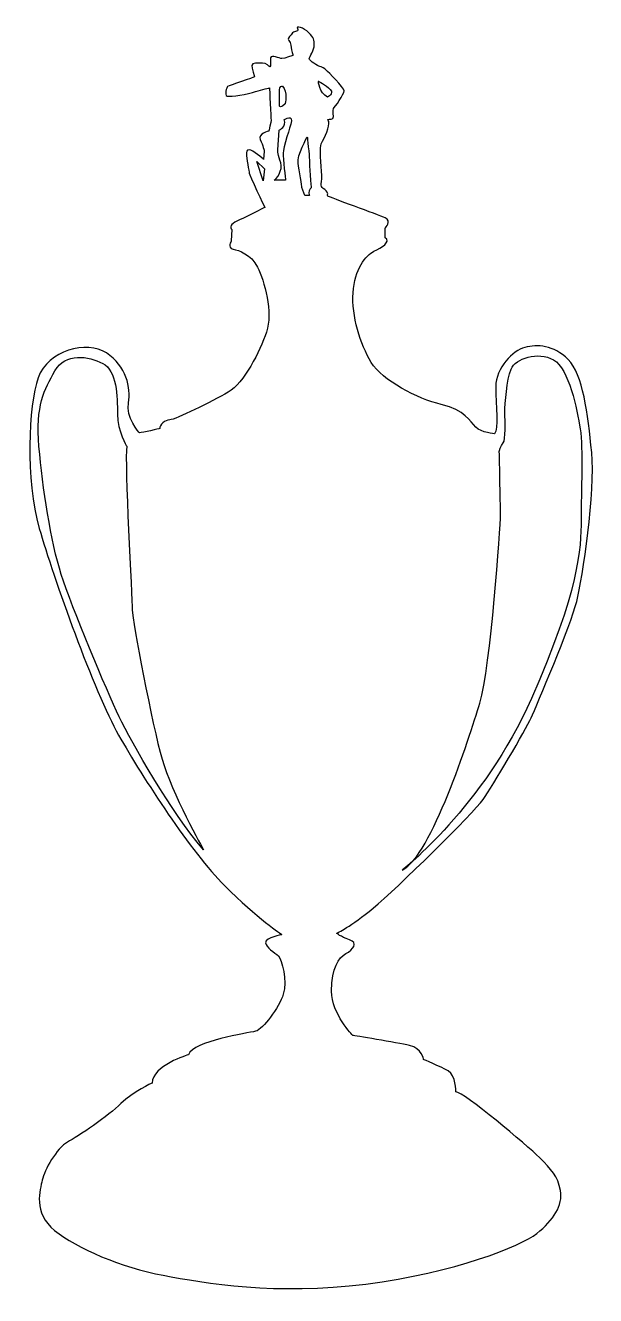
# Model space of a CAD drawing. Header units: centimetres. Extents: x -4.3 to 4.3, y -9.6 to 9.5.
import ezdxf

# ---------------------------------------------------------------- set-up
doc = ezdxf.new("R2010")
doc.units = ezdxf.units.CM
doc.header["$MEASUREMENT"] = 0
doc.layers.add('Camada 1', color=7, linetype='Continuous')

msp = doc.modelspace()

# ---------------------------------------------------------------- linework, layer by layer
at = {"layer": 'Camada 1'}
for points, knots in [([(-2.27837, 3.4503), (-2.27837, 3.5025), (-2.20445, 3.58095), (-2.126, 3.58095), (-2.126, 3.58095), (-2.04755, 3.58095), (-1.49462, 3.8553), (-1.25065, 3.99471), (-1.25065, 3.99471), (-1.00668, 4.13415), (-0.77152, 4.60878), (-0.67134, 4.90056), (-0.67134, 4.90056), (-0.5712, 5.19234), (-0.70481, 5.6759), (-0.80638, 5.87608), (-0.80638, 5.87608), (-0.90795, 6.0765), (-1.08499, 6.1287), (-1.17518, 6.1491), (-1.17518, 6.1491), (-1.26511, 6.16939), (-1.20129, 6.27097), (-1.20129, 6.27097), (-1.20129, 6.27097), (-1.20129, 6.27097), (-1.19534, 6.44231), (-1.19534, 6.44231), (-1.19534, 6.44231), (-1.22738, 6.47435), (-1.20995, 6.52941), (-1.11988, 6.56714), (-1.11988, 6.56714), (-1.02995, 6.60487), (-0.69887, 6.77621), (-0.69887, 6.77621), (-0.69887, 6.77621), (-0.69887, 6.77621), (-0.9312, 7.27553), (-0.9312, 7.29014), (-0.9312, 7.29014), (-0.9312, 7.30461), (-0.97475, 7.53694), (-0.97475, 7.57467), (-0.97475, 7.57467), (-0.97475, 7.6124), (-0.97475, 7.64431), (-0.92834, 7.64431), (-0.92834, 7.64431), (-0.88183, 7.64431), (-0.71641, 7.49919), (-0.71641, 7.49919), (-0.71641, 7.49919), (-0.71641, 7.49919), (-0.70479, 7.62391), (-0.70479, 7.62391), (-0.70479, 7.62391), (-0.70479, 7.62391), (-0.72508, 7.7053), (-0.76424, 7.79679), (-0.76424, 7.79679), (-0.8035, 7.88815), (-0.63787, 7.92305), (-0.63787, 7.92305), (-0.63787, 7.92305), (-0.63787, 7.92305), (-0.6031, 8.06235), (-0.6031, 8.08857), (-0.6031, 8.08857), (-0.6031, 8.11468), (-0.62636, 8.57342), (-0.62636, 8.57342), (-0.62636, 8.57342), (-0.62636, 8.57342), (-0.73375, 8.55302), (-0.83829, 8.51825), (-0.83829, 8.51825), (-0.94283, 8.48348), (-1.21291, 8.43401), (-1.26226, 8.45144), (-1.26226, 8.45144), (-1.31161, 8.46887), (-1.26795, 8.58209), (-1.25631, 8.59371), (-1.25631, 8.59371), (-1.2448, 8.60535), (-0.84991, 8.73897), (-0.84991, 8.73897), (-0.84991, 8.73897), (-0.84991, 8.73897), (-0.89346, 8.87542), (-0.89346, 8.91304), (-0.89346, 8.91304), (-0.89346, 8.9509), (-0.80054, 8.94791), (-0.73373, 8.94791), (-0.73373, 8.94791), (-0.66703, 8.94791), (-0.63784, 8.89274), (-0.62054, 8.89274), (-0.62054, 8.89274), (-0.6031, 8.89274), (-0.62054, 8.97119), (-0.60892, 9.02635), (-0.60892, 9.02635), (-0.5973, 9.08151), (-0.47827, 9.01471), (-0.44054, 9.01471), (-0.44054, 9.01471), (-0.40268, 9.01471), (-0.26933, 9.06408), (-0.26933, 9.06408), (-0.26933, 9.06408), (-0.26933, 9.06408), (-0.29828, 9.1425), (-0.29828, 9.18312), (-0.29828, 9.18312), (-0.29828, 9.22381), (-0.33458, 9.29501), (-0.34466, 9.30509), (-0.34466, 9.30509), (-0.35474, 9.3153), (-0.30846, 9.37036), (-0.27785, 9.40098), (-0.27785, 9.40098), (-0.24748, 9.43149), (-0.17342, 9.42127), (-0.20522, 9.46779), (-0.20522, 9.46779), (-0.23726, 9.5142), (-0.1124, 9.48226), (-0.03398, 9.40384), (-0.03398, 9.40384), (0.04447, 9.32539), (0.0473, 9.29348), (0.0473, 9.22099), (0.0473, 9.22099), (0.0473, 9.14836), (-0.02819, 9.038), (-0.02819, 9.01192), (-0.02819, 9.01192), (-0.02819, 8.9857), (0.10826, 8.89574), (0.13151, 8.89574), (0.13151, 8.89574), (0.15479, 8.89574), (0.20401, 8.8638), (0.22716, 8.84057), (0.22716, 8.84057), (0.25055, 8.81731), (0.49722, 8.57929), (0.49722, 8.52992), (0.49722, 8.52992), (0.49722, 8.48055), (0.35363, 8.27872), (0.33765, 8.26282), (0.33765, 8.26282), (0.32164, 8.24681), (0.34773, 8.13656), (0.32601, 8.11473), (0.32601, 8.11473), (0.30431, 8.0929), (0.22587, 8.11616), (0.25637, 8.08565), (0.25637, 8.08565), (0.28672, 8.05514), (0.23597, 7.87658), (0.1721, 7.775), (0.1721, 7.775), (0.10823, 7.67342), (0.16048, 7.4208), (0.16048, 7.25824), (0.16048, 7.25824), (0.16048, 7.09555), (0.12561, 7.09851), (0.20414, 7.04335), (0.20414, 7.04335), (0.28246, 6.98818), (0.23023, 6.96789), (0.25055, 6.9476), (0.25055, 6.9476), (0.27084, 6.9272), (1.01411, 6.6659), (1.11568, 6.61938), (1.11568, 6.61938), (1.21725, 6.57297), (1.11568, 6.46558), (1.11568, 6.46558), (1.11568, 6.46558), (1.11568, 6.46558), (1.11568, 6.32035), (1.11568, 6.32035), (1.11568, 6.32035), (1.20278, 6.25936), (1.06205, 6.16798), (0.94444, 6.11567), (0.94444, 6.11567), (0.82686, 6.06334), (0.65266, 5.84119), (0.6308, 5.49281), (0.6308, 5.49281), (0.60897, 5.14443), (0.73973, 4.71761), (0.90515, 4.44326), (0.90515, 4.44326), (1.0707, 4.16891), (1.60193, 3.89896), (1.95909, 3.81188), (1.95909, 3.81188), (2.31625, 3.72467), (2.39031, 3.55912), (2.47741, 3.47202), (2.47741, 3.47202), (2.56451, 3.38505), (2.76051, 3.37188), (2.76051, 3.37188), (2.76051, 3.37188), (2.82793, 3.4394), (2.77784, 3.79005), (2.77784, 4.07744), (2.77784, 4.07744), (2.77784, 4.36496), (3.03486, 4.62185), (3.21784, 4.66979), (3.21784, 4.66979), (3.4008, 4.71763), (3.64763, 4.70895), (3.86808, 4.48837), (3.86808, 4.48837), (4.0888, 4.26765), (4.16425, 3.67533), (4.22241, 3.08888), (4.22241, 3.08888), (4.28057, 2.50235), (4.08297, 1.20158), (3.99601, 0.84738), (3.99601, 0.84738), (3.90878, 0.49318), (3.38916, -0.7321), (3.31063, -0.90345), (3.31063, -0.90345), (3.23231, -1.07469), (2.72704, -1.93699), (2.58776, -2.13157), (2.58776, -2.13157), (2.44843, -2.32609), (1.27823, -3.48457), (0.93575, -3.76331), (0.93575, -3.76331), (0.59306, -4.042), (0.38695, -4.1436), (0.38695, -4.1436), (0.38695, -4.1436), (0.38695, -4.1436), (0.43619, -4.19294), (0.57549, -4.23946), (0.57549, -4.23946), (0.71503, -4.28597), (0.63365, -4.39051), (0.52339, -4.44853), (0.52339, -4.44853), (0.41293, -4.50655), (0.3085, -4.66345), (0.3085, -5.0118), (0.3085, -5.0118), (0.3085, -5.3602), (0.62793, -5.6795), (0.62793, -5.6795), (0.62793, -5.6795), (0.62793, -5.6795), (1.29574, -5.78988), (1.48158, -5.83055), (1.48158, -5.83055), (1.6674, -5.87127), (1.69065, -6.03962), (1.69065, -6.03962), (1.69065, -6.03962), (1.69065, -6.03962), (1.946, -6.14985), (2.06231, -6.21382), (2.06231, -6.21382), (2.17836, -6.27764), (2.17836, -6.52735), (2.17836, -6.52735), (2.17836, -6.52735), (2.29454, -6.52735), (3.25556, -7.33742), (3.43558, -7.51742), (3.43558, -7.51742), (3.6156, -7.69747), (3.71136, -7.79333), (3.75205, -8.01394), (3.75205, -8.01394), (3.79261, -8.23476), (3.64738, -8.46114), (3.39783, -8.65849), (3.39783, -8.65849), (3.14806, -8.85595), (2.16389, -9.24502), (0.82243, -9.41922), (0.82243, -9.41922), (-0.51903, -9.59342), (-1.60335, -9.40176), (-2.22631, -9.28857), (-2.22631, -9.28857), (-2.84906, -9.17535), (-3.52848, -8.87918), (-3.85932, -8.61346), (-3.85932, -8.61346), (-4.19037, -8.34779), (-4.07718, -7.99944), (-4.0467, -7.85572), (-4.0467, -7.85572), (-4.01619, -7.712), (-3.82456, -7.36788), (-3.66782, -7.2852), (-3.66782, -7.2852), (-3.51095, -7.20246), (-3.04285, -6.88671), (-2.86211, -6.70587), (-2.86211, -6.70587), (-2.68127, -6.52516), (-2.39173, -6.39668), (-2.39173, -6.39668), (-2.39173, -6.39668), (-2.39173, -6.13535), (-1.84732, -5.96983), (-1.84732, -5.96983), (-1.84732, -5.96983), (-1.77329, -5.76086), (-0.95012, -5.64767), (-0.83693, -5.61719), (-0.83693, -5.61719), (-0.72371, -5.58655), (-0.48416, -5.26439), (-0.41876, -5.05971), (-0.41876, -5.05971), (-0.35351, -4.85503), (-0.43847, -4.53917), (-0.49292, -4.4848), (-0.49292, -4.4848), (-0.54727, -4.43032), (-0.68443, -4.35857), (-0.68443, -4.2844), (-0.68443, -4.2844), (-0.68443, -4.21034), (-0.44059, -4.16251), (-0.44059, -4.16251), (-0.44059, -4.16251), (-0.44059, -4.16251), (-0.80643, -3.92293), (-1.30289, -3.42649), (-1.30289, -3.42649), (-1.79934, -2.9301), (-2.53099, -1.80636), (-2.89683, -1.16179), (-2.89683, -1.16179), (-3.26264, -0.51721), (-3.88111, 1.21605), (-4.09018, 1.9477), (-4.09018, 1.9477), (-4.29925, 2.67948), (-4.2556, 3.79441), (-4.10764, 4.21245), (-4.10764, 4.21245), (-3.95955, 4.63049), (-3.37599, 4.77858), (-3.07968, 4.58705), (-3.07968, 4.58705), (-2.78374, 4.39531), (-2.70519, 4.05569), (-2.74887, 3.83783), (-2.74887, 3.83783), (-2.79229, 3.6201), (-2.58335, 3.38502), (-2.58335, 3.38502), (-2.58335, 3.38502), (-2.53977, 3.38505), (-2.27837, 3.4503), (-2.27837, 3.4503)], [0, 0, 0, 0, 0.01041667, 0.01041667, 0.01041667, 0.01041667, 0.02083333, 0.02083333, 0.02083333, 0.02083333, 0.03125, 0.03125, 0.03125, 0.03125, 0.04166667, 0.04166667, 0.04166667, 0.04166667, 0.05208333, 0.05208333, 0.05208333, 0.05208333, 0.0625, 0.0625, 0.0625, 0.0625, 0.07291667, 0.07291667, 0.07291667, 0.07291667, 0.08333333, 0.08333333, 0.08333333, 0.08333333, 0.09375, 0.09375, 0.09375, 0.09375, 0.10416667, 0.10416667, 0.10416667, 0.10416667, 0.11458333, 0.11458333, 0.11458333, 0.11458333, 0.125, 0.125, 0.125, 0.125, 0.13541667, 0.13541667, 0.13541667, 0.13541667, 0.14583333, 0.14583333, 0.14583333, 0.14583333, 0.15625, 0.15625, 0.15625, 0.15625, 0.16666667, 0.16666667, 0.16666667, 0.16666667, 0.17708333, 0.17708333, 0.17708333, 0.17708333, 0.1875, 0.1875, 0.1875, 0.1875, 0.19791667, 0.19791667, 0.19791667, 0.19791667, 0.20833333, 0.20833333, 0.20833333, 0.20833333, 0.21875, 0.21875, 0.21875, 0.21875, 0.22916667, 0.22916667, 0.22916667, 0.22916667, 0.23958333, 0.23958333, 0.23958333, 0.23958333, 0.25, 0.25, 0.25, 0.25, 0.26041667, 0.26041667, 0.26041667, 0.26041667, 0.27083333, 0.27083333, 0.27083333, 0.27083333, 0.28125, 0.28125, 0.28125, 0.28125, 0.29166667, 0.29166667, 0.29166667, 0.29166667, 0.30208333, 0.30208333, 0.30208333, 0.30208333, 0.3125, 0.3125, 0.3125, 0.3125, 0.32291667, 0.32291667, 0.32291667, 0.32291667, 0.33333333, 0.33333333, 0.33333333, 0.33333333, 0.34375, 0.34375, 0.34375, 0.34375, 0.35416667, 0.35416667, 0.35416667, 0.35416667, 0.36458333, 0.36458333, 0.36458333, 0.36458333, 0.375, 0.375, 0.375, 0.375, 0.38541667, 0.38541667, 0.38541667, 0.38541667, 0.39583333, 0.39583333, 0.39583333, 0.39583333, 0.40625, 0.40625, 0.40625, 0.40625, 0.41666667, 0.41666667, 0.41666667, 0.41666667, 0.42708333, 0.42708333, 0.42708333, 0.42708333, 0.4375, 0.4375, 0.4375, 0.4375, 0.44791667, 0.44791667, 0.44791667, 0.44791667, 0.45833333, 0.45833333, 0.45833333, 0.45833333, 0.46875, 0.46875, 0.46875, 0.46875, 0.47916667, 0.47916667, 0.47916667, 0.47916667, 0.48958333, 0.48958333, 0.48958333, 0.48958333, 0.5, 0.5, 0.5, 0.5, 0.51041667, 0.51041667, 0.51041667, 0.51041667, 0.52083333, 0.52083333, 0.52083333, 0.52083333, 0.53125, 0.53125, 0.53125, 0.53125, 0.54166667, 0.54166667, 0.54166667, 0.54166667, 0.55208333, 0.55208333, 0.55208333, 0.55208333, 0.5625, 0.5625, 0.5625, 0.5625, 0.57291667, 0.57291667, 0.57291667, 0.57291667, 0.58333333, 0.58333333, 0.58333333, 0.58333333, 0.59375, 0.59375, 0.59375, 0.59375, 0.60416667, 0.60416667, 0.60416667, 0.60416667, 0.61458333, 0.61458333, 0.61458333, 0.61458333, 0.625, 0.625, 0.625, 0.625, 0.63541667, 0.63541667, 0.63541667, 0.63541667, 0.64583333, 0.64583333, 0.64583333, 0.64583333, 0.65625, 0.65625, 0.65625, 0.65625, 0.66666667, 0.66666667, 0.66666667, 0.66666667, 0.67708333, 0.67708333, 0.67708333, 0.67708333, 0.6875, 0.6875, 0.6875, 0.6875, 0.69791667, 0.69791667, 0.69791667, 0.69791667, 0.70833333, 0.70833333, 0.70833333, 0.70833333, 0.71875, 0.71875, 0.71875, 0.71875, 0.72916667, 0.72916667, 0.72916667, 0.72916667, 0.73958333, 0.73958333, 0.73958333, 0.73958333, 0.75, 0.75, 0.75, 0.75, 0.76041667, 0.76041667, 0.76041667, 0.76041667, 0.77083333, 0.77083333, 0.77083333, 0.77083333, 0.78125, 0.78125, 0.78125, 0.78125, 0.79166667, 0.79166667, 0.79166667, 0.79166667, 0.80208333, 0.80208333, 0.80208333, 0.80208333, 0.8125, 0.8125, 0.8125, 0.8125, 0.82291667, 0.82291667, 0.82291667, 0.82291667, 0.83333333, 0.83333333, 0.83333333, 0.83333333, 0.84375, 0.84375, 0.84375, 0.84375, 0.85416667, 0.85416667, 0.85416667, 0.85416667, 0.86458333, 0.86458333, 0.86458333, 0.86458333, 0.875, 0.875, 0.875, 0.875, 0.88541667, 0.88541667, 0.88541667, 0.88541667, 0.89583333, 0.89583333, 0.89583333, 0.89583333, 0.90625, 0.90625, 0.90625, 0.90625, 0.91666667, 0.91666667, 0.91666667, 0.91666667, 0.92708333, 0.92708333, 0.92708333, 0.92708333, 0.9375, 0.9375, 0.9375, 0.9375, 0.94791667, 0.94791667, 0.94791667, 0.94791667, 0.95833333, 0.95833333, 0.95833333, 0.95833333, 0.96875, 0.96875, 0.96875, 0.96875, 0.97916667, 0.97916667, 0.97916667, 0.97916667, 1, 1, 1, 1]), ([(-0.39263, 8.33247), (-0.39263, 8.33247), (-0.34694, 8.51757), (-0.43189, 8.60253), (-0.43189, 8.60253), (-0.43189, 8.60253), (-0.47533, 8.59814), (-0.47533, 8.54594), (-0.47533, 8.54594), (-0.47533, 8.49361), (-0.47533, 8.29771), (-0.47533, 8.29771), (-0.47533, 8.29771), (-0.47533, 8.29771), (-0.45801, 8.2672), (-0.39263, 8.33247)], [0, 0, 0, 0, 0.2, 0.2, 0.2, 0.2, 0.4, 0.4, 0.4, 0.4, 0.6, 0.6, 0.6, 0.6, 1, 1, 1, 1]), ([(0.24756, 8.43701), (0.24756, 8.43701), (0.35421, 8.4827), (0.28669, 8.55023), (0.28669, 8.55023), (0.2193, 8.61775), (0.10823, 8.6766), (0.10823, 8.6766), (0.10823, 8.6766), (0.10823, 8.6766), (0.12132, 8.49799), (0.24756, 8.43701)], [0, 0, 0, 0, 0.25, 0.25, 0.25, 0.25, 0.5, 0.5, 0.5, 0.5, 1, 1, 1, 1]), ([(-0.40567, 8.09728), (-0.36662, 7.98835), (-0.47983, 7.94054), (-0.47983, 7.94054), (-0.47983, 7.94054), (-0.47983, 7.94054), (-0.50153, 7.63997), (-0.50153, 7.63997), (-0.50153, 7.63997), (-0.50153, 7.63997), (-0.50153, 7.55287), (-0.45798, 7.44833), (-0.45798, 7.44833), (-0.41432, 7.3439), (-0.53201, 7.18705), (-0.55387, 7.18705), (-0.55387, 7.18705), (-0.57546, 7.18705), (-0.38395, 7.18705), (-0.38395, 7.18705), (-0.38395, 7.18705), (-0.38395, 7.18705), (-0.42311, 7.52238), (-0.42311, 7.59215), (-0.42311, 7.59215), (-0.42311, 7.66181), (-0.30553, 8.02763), (-0.30553, 8.02763), (-0.30553, 8.02763), (-0.25436, 8.19341), (-0.40567, 8.09728), (-0.40567, 8.09728)], [0, 0, 0, 0, 0.11111111, 0.11111111, 0.11111111, 0.11111111, 0.22222222, 0.22222222, 0.22222222, 0.22222222, 0.33333333, 0.33333333, 0.33333333, 0.33333333, 0.44444444, 0.44444444, 0.44444444, 0.44444444, 0.55555556, 0.55555556, 0.55555556, 0.55555556, 0.66666667, 0.66666667, 0.66666667, 0.66666667, 0.77777778, 0.77777778, 0.77777778, 0.77777778, 1, 1, 1, 1]), ([(-0.05727, 7.84027), (-0.05727, 7.84027), (-0.2184, 7.54859), (-0.19671, 7.44395), (-0.19671, 7.44395), (-0.17488, 7.33952), (-0.13998, 7.07811), (-0.13998, 7.07811), (-0.13998, 7.07811), (-0.13998, 7.07811), (-0.09654, 6.95624), (-0.09654, 6.95624), (-0.09654, 6.95624), (-0.09654, 6.95624), (-0.02676, 6.95624), (-0.02676, 6.95624), (-0.02676, 6.95624), (-0.02676, 6.95624), (-0.04859, 7.02162), (-0.01372, 7.05652), (-0.01372, 7.05652), (0.02115, 7.09129), (-0.00065, 7.06946), (-0.00065, 7.06946), (-0.00065, 7.06946), (-0.00065, 7.06946), (-0.02676, 7.4353), (-0.02676, 7.49189), (-0.02676, 7.49189), (-0.02679, 7.54859), (-0.05727, 7.84027), (-0.05727, 7.84027)], [0, 0, 0, 0, 0.11111111, 0.11111111, 0.11111111, 0.11111111, 0.22222222, 0.22222222, 0.22222222, 0.22222222, 0.33333333, 0.33333333, 0.33333333, 0.33333333, 0.44444444, 0.44444444, 0.44444444, 0.44444444, 0.55555556, 0.55555556, 0.55555556, 0.55555556, 0.66666667, 0.66666667, 0.66666667, 0.66666667, 0.77777778, 0.77777778, 0.77777778, 0.77777778, 1, 1, 1, 1]), ([(-0.70195, 7.35695), (-0.70195, 7.35695), (-0.81514, 7.46575), (-0.81514, 7.46575), (-0.81514, 7.46575), (-0.81514, 7.46575), (-0.71925, 7.17397), (-0.71925, 7.17397), (-0.71925, 7.17397), (-0.71925, 7.17397), (-0.70195, 7.35695), (-0.70195, 7.35695)], [0, 0, 0, 0, 0.25, 0.25, 0.25, 0.25, 0.5, 0.5, 0.5, 0.5, 1, 1, 1, 1]), ([(-2.77496, 3.1846), (-2.77496, 3.1846), (-2.91426, 3.40246), (-2.91426, 3.66802), (-2.91426, 3.66802), (-2.91426, 3.93371), (-2.92304, 4.32136), (-3.1364, 4.43018), (-3.1364, 4.43018), (-3.34976, 4.53898), (-3.69388, 4.59996), (-3.85501, 4.31699), (-3.85501, 4.31699), (-4.01614, 4.03386), (-4.14692, 3.79441), (-4.09459, 3.18034), (-4.09459, 3.18034), (-4.04226, 2.56616), (-3.916, 1.74299), (-3.75926, 1.25531), (-3.75926, 1.25531), (-3.60252, 0.7675), (-3.07542, -0.49552), (-2.88817, -0.88747), (-2.88817, -0.88747), (-2.70092, -1.2794), (-2.10858, -2.31603), (-1.62087, -2.88656), (-1.62087, -2.88656), (-1.62087, -2.88656), (-2.09979, -2.02423), (-2.24362, -1.5234), (-2.24362, -1.5234), (-2.38732, -1.02252), (-2.69214, 0.57144), (-2.69214, 0.72392), (-2.69214, 0.72392), (-2.69212, 0.87646), (-2.80984, 2.95384), (-2.77496, 3.1846)], [0, 0, 0, 0, 0.09090909, 0.09090909, 0.09090909, 0.09090909, 0.18181818, 0.18181818, 0.18181818, 0.18181818, 0.27272727, 0.27272727, 0.27272727, 0.27272727, 0.36363636, 0.36363636, 0.36363636, 0.36363636, 0.45454545, 0.45454545, 0.45454545, 0.45454545, 0.54545455, 0.54545455, 0.54545455, 0.54545455, 0.63636364, 0.63636364, 0.63636364, 0.63636364, 0.72727273, 0.72727273, 0.72727273, 0.72727273, 0.81818182, 0.81818182, 0.81818182, 0.81818182, 1, 1, 1, 1]), ([(1.37127, -3.19138), (1.37127, -3.19138), (2.59632, -2.23626), (3.31363, -0.61315), (3.31363, -0.61315), (4.03078, 1.01002), (4.06274, 1.64285), (4.06274, 2.07832), (4.06274, 2.07832), (4.06274, 2.5139), (4.09465, 3.14687), (4.04827, 3.44304), (4.04827, 3.44304), (4.00173, 3.73921), (3.87989, 4.34889), (3.64766, 4.48251), (3.64766, 4.48251), (3.41533, 4.61599), (3.07264, 4.50577), (3.0088, 4.34307), (3.0088, 4.34307), (2.94496, 4.18051), (2.91575, 3.82631), (2.91575, 3.6927), (2.91575, 3.6927), (2.91575, 3.55909), (2.93332, 3.27752), (2.88966, 3.23397), (2.88966, 3.23397), (2.84622, 3.19042), (2.83177, 3.10332), (2.83177, 3.10332), (2.83177, 3.10332), (2.83177, 3.10332), (2.84907, 2.32513), (2.84907, 2.15677), (2.84907, 2.15677), (2.84907, 1.98841), (2.70098, -0.14571), (2.53842, -0.67993), (2.53842, -0.67993), (2.37587, -1.21412), (1.80675, -2.98521), (1.37127, -3.19138)], [0, 0, 0, 0, 0.08333333, 0.08333333, 0.08333333, 0.08333333, 0.16666667, 0.16666667, 0.16666667, 0.16666667, 0.25, 0.25, 0.25, 0.25, 0.33333333, 0.33333333, 0.33333333, 0.33333333, 0.41666667, 0.41666667, 0.41666667, 0.41666667, 0.5, 0.5, 0.5, 0.5, 0.58333333, 0.58333333, 0.58333333, 0.58333333, 0.66666667, 0.66666667, 0.66666667, 0.66666667, 0.75, 0.75, 0.75, 0.75, 0.83333333, 0.83333333, 0.83333333, 0.83333333, 1, 1, 1, 1])]:
    msp.add_open_spline(points, degree=3, knots=knots, dxfattribs=at)

doc.saveas('drawing.dxf')
